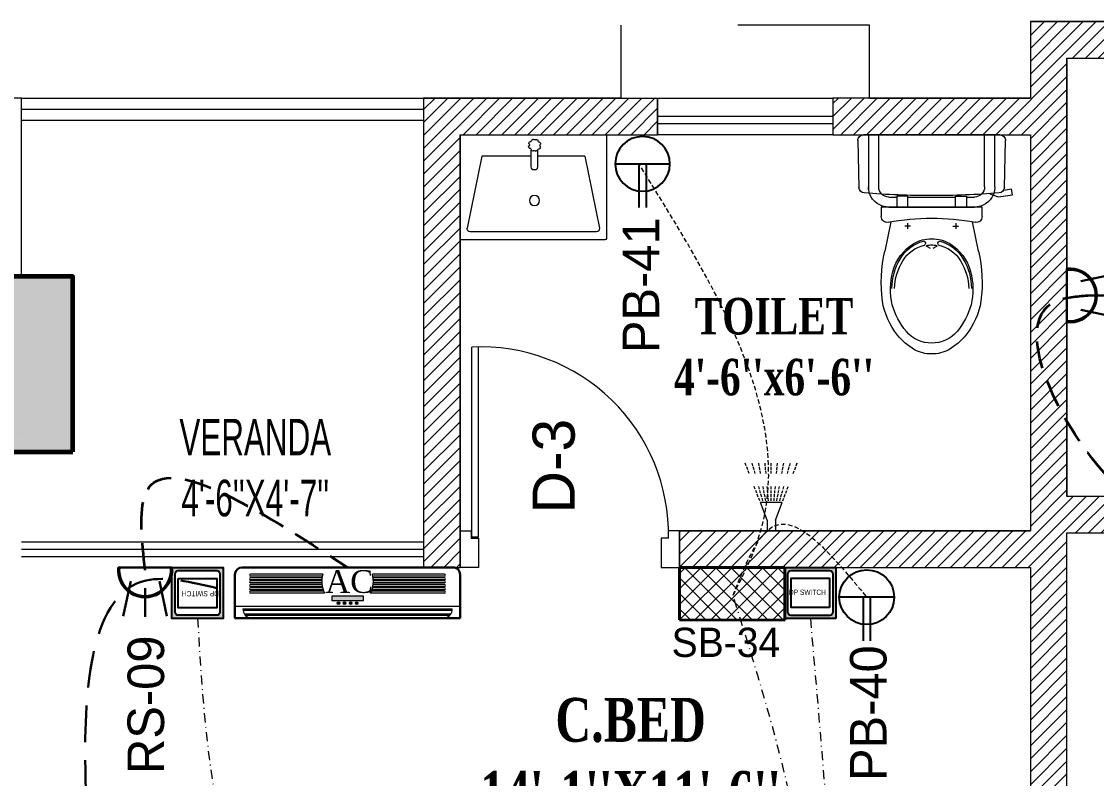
# Model space of a CAD drawing. Header units: inches. Extents: x 109699 to 44449955, y -10987 to 15824140.
# Drawn here: x 199131.6 to 199278.7, y -3343.7 to -3240.1 of the extents above; entities that cross this region are included whole.
import ezdxf

# ---------------------------------------------------------------- set-up
doc = ezdxf.new("R2010")
doc.units = ezdxf.units.IN
doc.header["$LTSCALE"] = 5
doc.header["$MEASUREMENT"] = 0
for name, pattern in [('ACAD_ISO03W100', [30, 12, -18]), ('DASHDOT', [1, 0.5, -0.25, 0, -0.25]), ('DASHED2', [0.375, 0.25, -0.125])]:
    doc.linetypes.add(name, pattern=pattern)
doc.layers.get('0').update_dxf_attribs({"color": 123})
for name, color, linetype, lineweight in [('@NORMAL', 7, 'Continuous', 5), ('AC In', 244, 'DASHED2', 30), ('AC Out', 5, 'DASHED2', 35), ('cloumn', 253, 'Continuous', 60), ('dotted', 8, 'ACAD_ISO03W100', 5), ('E-Con-Point', 5, 'DASHED2', 13), ('E-PB-Socket-5A', 203, 'Continuous', 13), ('E-RS', 12, 'Continuous', 30), ('E-SB-Switch-Board', 106, 'Continuous', 18), ('fixture', 255, 'Continuous', 0), ('glass', 140, 'Continuous', 18), ('ha', 252, 'Continuous', 5), ('SB', 1, 'DASHDOT', 20), ('WALL-1', 8, 'Continuous', 9), ('wll 01', 7, 'Continuous', 9)]:
    doc.layers.add(name, color=color, linetype=linetype, lineweight=lineweight)
doc.layers.add('AC', color=7, linetype='Continuous', lineweight=13, true_color=0xe03800)
doc.layers.add('DP SWITCH', color=7, linetype='Continuous')
doc.layers.add('T', color=8, linetype='Continuous')
doc.styles.get("Standard").update_dxf_attribs({"font": 'times.ttf'})
doc.styles.add('style2', font='ARIALN.TTF', dxfattribs={"width": 0.75, "height": 3})
doc.styles.add('Swis 721 LtCn BT', font='swisscl.ttf')
doc.styles.add('TEXT-3', font='arial.ttf')

# ---------------------------------------------------------------- blocks, each defined once
blk = doc.blocks.new('bgtrfv')
at = {"layer": 'fixture'}
for p, q in [((21441.97229669015, -26164.40491112152), (21441.97229669015, -26138.40491112152)), ((21442.86003956014, -26164.40491112152), (21442.86003956014, -26138.40491112152)), ((21440.36849646348, -26163.54399991067), (21441.86849646348, -26163.54399991067)), ((21441.86849646348, -26163.54399991067), (21441.86849646348, -26164.54399991067)), ((21470.37322828309, -26163.54399991058), (21468.86849646354, -26163.54399991058)), ((21468.86849646354, -26164.54399991055), (21468.86849646354, -26163.54399991058)), ((21441.86849646348, -26164.54399991067), (21442.86849646348, -26164.54399991067)), ((21442.86003956014, -26164.40491112152), (21441.97229669015, -26164.40491112152)), ((21442.86849646348, -26164.54399991067), (21442.86849646348, -26168.54399991067)), ((21467.86849646354, -26164.54399991055), (21467.86849646354, -26168.54399991055)), ((21468.86849646354, -26164.54399991055), (21467.86849646354, -26164.54399991055)), ((21442.86849646348, -26168.54399991067), (21440.36849646348, -26168.54399991058)), ((21467.86849646354, -26168.54399991055), (21470.36849646351, -26168.54399991055))]:
    blk.add_line(p, q, dxfattribs=at)
blk.add_arc((21443.20467689397, -26164.04399991055), 25.66868977762097, 358.8838658305763, 92.75188722137418, dxfattribs=at)
blk = doc.blocks.new('coloumn-01')
at = {"layer": 'ha'}
h = blk.add_hatch(dxfattribs=at)
h.set_pattern_fill('AR-CONC', color=256, scale=0.5)
h.set_pattern_definition([(49.99999999999999, (0, 0), (3.586300913003767, -0.3137606749129755), [0.375, -4.125]), (355, (0, 0), (-0.693756668065, 3.760960668500059), [0.3, -3.3]), (100.45144446, (0.298858405, -0.02614672), (2.89254423363556, 3.447199954843147), [0.3187009599999999, -3.505710559999999]), (46.18420000000001, (0, 1), (5.336206653357862, -0.8275964039653827), [0.5625, -6.1875]), (96.63563549, (0.444683725, 0.931033465), (4.673309728371142, 4.870593003872752), [0.47805171, -5.258568799999999]), (351.1841639899999, (0, 1), (4.673309725273866, 4.870593001349951), [0.45, -4.950000005]), (21, (0.5, 0.75), (2.984535260592308, -2.013094453326694), [0.375, -4.125]), (326.0000000000001, (0.5, 0.75), (1.216576659607909, 3.625750225234265), [0.3, -3.3]), (71.45144474, (0.74871127, 0.58224213), (4.201111883649856, 1.612655764031769), [0.31870095, -3.50571056]), (37.50000000000001, (0, 0), (0.06079927658645334, 1.664469269156557), [0, -3.26, 0, -3.35, 0, -3.3125]), (7.499999999999999, (0, 0), (1.315347687210743, 1.972058559411801), [0, -1.91, 0, -3.185, 0, -1.2625]), (327.5, (-1.115, 0), (2.669112180862045, -0.1127743586718988), [0, -1.25, 0, -3.9, 0, -5.175]), (317.5, (-1.615, 0), (2.915930846711931, 0.5005249116615886), [0, -1.625, 0, -2.59, 0, -3.675])])
h.paths.add_polyline_path([(32128.44739975178, -2546319.049243456), (32092.44739975178, -2546319.049243456), (32092.44739975178, -2546331.049243456), (32128.44739975178, -2546331.049243456)])
h.paths.add_polyline_path([(32128.44739975189, -2546617.132962178), (32098.44739975189, -2546617.132962178), (32098.44739975189, -2546629.132962178), (32128.44739975189, -2546629.132962178)])
h.paths.add_polyline_path([(31978.51966727065, -2546605.132962178), (31966.51966727065, -2546605.132962178), (31966.51966727065, -2546635.132962178), (31978.51966727065, -2546635.132962178)])
h.paths.add_polyline_path([(31821.20333333506, -2546605.132962178), (31809.20333333506, -2546605.132962178), (31809.20333333506, -2546635.132962178), (31821.20333333506, -2546635.132962178)])
h.paths.add_polyline_path([(31689.20328743063, -2546611.133238418), (31677.20328743063, -2546611.133238418), (31677.20328743063, -2546635.133238418), (31689.20328743063, -2546635.133238418)])
h.paths.add_polyline_path([(31417.20347832461, -2546611.132962178), (31405.20347832461, -2546611.132962178), (31405.20347832461, -2546635.132962178), (31417.20347832461, -2546635.132962178)])
h.paths.add_polyline_path([(31435.20347912709, -2546415.348983645), (31405.20347912709, -2546415.348983645), (31405.20347912709, -2546427.348983645), (31435.20347912709, -2546427.348983645)])
h.paths.add_polyline_path([(31633.74647668525, -2546415.348983645), (31603.74647668525, -2546415.348983645), (31603.74647668525, -2546427.348983645), (31633.74647668525, -2546427.348983645)])
h.paths.add_polyline_path([(31821.20245073218, -2546319.049243455), (31809.20245073218, -2546319.049243455), (31809.20245073218, -2546349.049243455), (31821.20245073218, -2546349.049243455)])
h.paths.add_polyline_path([(31996.51966727068, -2546319.049243455), (31966.51966727068, -2546319.049243455), (31966.51966727068, -2546331.049243455), (31996.51966727068, -2546331.049243455)])
h.paths.add_polyline_path([(31581.74648750067, -2546291.049243452), (31541.74648750067, -2546291.049243452), (31541.74648750067, -2546301.049243452), (31581.74648750067, -2546301.049243452)])
h.paths.add_polyline_path([(31485.74647668505, -2546261.049243452), (31475.74647668505, -2546261.049243452), (31475.74647668505, -2546301.049243452), (31485.74647668505, -2546301.049243452)])
h.paths.add_polyline_path([(31581.74648750064, -2546206.049278549), (31521.74648750064, -2546206.049278549), (31521.74648750064, -2546216.049243455), (31581.74648750064, -2546216.049243455)])
h.paths.add_polyline_path([(31435.20347595899, -2546206.049243455), (31405.20347595899, -2546206.049243455), (31405.20347595899, -2546218.049243455), (31435.20347595899, -2546218.049243455)])
h.paths.add_polyline_path([(31435.20347912709, -2546094.049243455), (31405.20347912709, -2546094.049243455), (31405.20347912709, -2546106.049243455), (31435.20347912709, -2546106.049243455)])
h.paths.add_polyline_path([(31583.74647668522, -2546094.049243455), (31547.74647668522, -2546094.049243455), (31547.74647668522, -2546106.049243455), (31583.74647668522, -2546106.049243455)])
h.paths.add_polyline_path([(31775.41359277777, -2546094.049243455), (31763.41359277777, -2546094.049243455), (31763.41359277777, -2546124.049243455), (31775.41359277777, -2546124.049243455)])
h.paths.add_polyline_path([(32059.80123907101, -2546094.049243455), (32047.80123907101, -2546094.049243455), (32047.80123907101, -2546124.049243455), (32059.80123907101, -2546124.049243455)])
h.paths.add_polyline_path([(32058.06771510976, -2545913.633020405), (32028.06771510976, -2545913.633020405), (32028.06771510976, -2545925.633020405), (32058.06771510976, -2545925.633020405)])
h.paths.add_polyline_path([(32048.06771510973, -2545722.712815279), (32036.06771510973, -2545722.712815279), (32036.06771510973, -2545746.712815279), (32048.06771510973, -2545746.712815279)])
h.paths.add_polyline_path([(31799.41359277774, -2545913.633020405), (31763.41359277774, -2545913.633020405), (31763.41359277774, -2545925.633020405), (31799.41359277774, -2545925.633020405)])
h.paths.add_polyline_path([(31591.53986684192, -2545945.049243456), (31561.31223659915, -2545945.049243456), (31561.31223659915, -2545957.049243456), (31591.53986684192, -2545957.049243456)])
h.paths.add_polyline_path([(31435.20347912709, -2545945.049243456), (31405.20347912709, -2545945.049243456), (31405.20347912709, -2545957.049243456), (31435.20347912709, -2545957.049243456)])
h.paths.add_polyline_path([(31429.2035252499, -2545715.383477275), (31405.2035252499, -2545715.383477275), (31405.2035252499, -2545727.383477275), (31429.2035252499, -2545727.383477275)])
h.paths.add_polyline_path([(31605.53986684192, -2545715.383237123), (31581.53986684192, -2545715.383237123), (31581.53986684192, -2545727.383237123), (31605.53986684192, -2545727.383237123)])
h.paths.add_polyline_path([(31775.41359277774, -2545711.610186095), (31763.41359277774, -2545711.610186095), (31763.41359277774, -2545735.610186095), (31775.41359277774, -2545735.610186095)])
at = {"layer": 'cloumn', "elevation": -16.70462349056088}
blk.add_lwpolyline([(31775.41359277774, -2545735.610186095), (31775.41359277774, -2545711.610186095), (31763.41359277774, -2545711.610186095), (31763.41359277774, -2545735.610186095)], close=True, dxfattribs=at)
blk = doc.blocks.new('nhjkkl')
at = {"layer": 'fixture'}
for p, q in [((143550.2312347457, 413.9730671772784), (143568.8430790594, 413.9730671772793)), ((143550.9065610597, 406.8304476761043), (143550.9065610476, 413.9730520486739)), ((143552.2954045853, 406.8304476553101), (143552.295404572, 413.9730369089164)), ((143566.7790000358, 406.8304174008415), (143566.7790000629, 413.9730217734107)), ((143568.1677981537, 413.9730520292499), (143568.1677527493, 408.0151220831901)), ((143549.5901182657, 406.7664480220853), (143549.4378542114, 413.1605533693012)), ((143569.6365050042, 413.160553386321), (143569.4842561156, 406.7664480432288)), ((143568.1677527493, 408.0151220831901), (143568.1677981597, 406.4336438885)), ((143548.4963421248, 405.7263631810149), (143548.607251598, 406.5122054251713)), ((143548.607251598, 406.5122054251713), (143549.7157409937, 406.3564144534005)), ((143551.5813878428, 405.9018777620411), (143550.3819850576, 405.4614186200849)), ((143568.1677981597, 406.4336438885), (143568.1677981659, 406.8304930909451)), ((143550.3819850576, 405.4614186200849), (143548.4963421248, 405.7263631810149)), ((143554.79288887, 405.4416192904139), (143553.6842026946, 405.441619307019)), ((143556.26127781, 405.5678778112876), (143554.7929191489, 405.5678777931987)), ((143554.7929191489, 405.5678777931987), (143554.7929191657, 404.0528211996536)), ((143562.8130511395, 405.4416192901674), (143556.2612324133, 405.4415738736677)), ((143556.261277828, 404.0528211778994), (143556.26127781, 405.5678778112876)), ((143562.8130813948, 404.0528211994076), (143562.8130814172, 405.5678777923752)), ((143562.8130814172, 405.5678777923752), (143564.2813946441, 405.5678778099075)), ((143565.3901262533, 405.4416192910601), (143564.2813644056, 405.4416193076988)), ((143564.2813946441, 405.5678778099075), (143564.2813946615, 404.0528211776734)), ((143552.6374877589, 404.0528211924245), (143566.4367957518, 404.0528211854942)), ((143552.6374877788, 402.7586299086117), (143552.6374877589, 404.0528211924245)), ((143565.3901262723, 404.052821200891), (143553.6842329504, 404.0527757819953)), ((143554.7929191657, 404.0528211996536), (143556.261277828, 404.0528211778994)), ((143564.2813946615, 404.0528211776734), (143562.8130813948, 404.0528211994076)), ((143566.4367957518, 404.0528211854942), (143566.4367957728, 402.7586601782943)), ((143553.1271576377, 398.0362349681834), (143553.9518113588, 402.0500473916766)), ((143556.6404317734, 401.4735209071393), (143555.8468090396, 401.4735208790955)), ((143556.2436128532, 401.8703246815119), (143556.2436128408, 401.076701986922)), ((143562.4338063848, 401.4735208998579), (143563.2274290794, 401.4735208880586)), ((143562.8306252776, 401.870324702267), (143562.8306253056, 401.0767019672573)), ((143565.1223207889, 402.0500776611082), (143565.9471258924, 398.0362349753721)), ((143559.3387398673, 398.4577576346321), (143558.9106931205, 398.6640308240756)), ((143560.1635449936, 398.6640308047001), (143559.7355133987, 398.4577576290383))]:
    blk.add_line(p, q, dxfattribs=at)
for centre, radius, start, end in [((143550.2312440123, 413.179452317064), 0.7936148602690781, 90.00066901502818, 181.3645564982883), ((143568.8430925063, 413.179430154478), 0.7936370229151675, 358.63708330143, 90.00097078565905), ((143550.3835517447, 406.7852967886536), 0.7936573326114393, 181.3608597506466, 265.4936567333053), ((143559.3313820936, 520.4146619905953), 114.7747799088793, 265.4974651529274, 270.1027383364831), ((143553.6835439005, 406.8302100781168), 2.776982850894335, 179.9950977868233, 198.7247616892986), ((143553.6641671368, 406.8219761162256), 2.755988833818937, 198.6919603846717, 203.1962037287053), ((143553.6840397306, 406.830291598628), 1.388635154058973, 179.9935610234081, 226.0579730208608), ((143559.7429846886, 520.4144736201536), 114.7745915251009, 269.8972652920607, 274.5025384751385), ((143565.3900826332, 406.8305070130612), 2.777685812513137, 270.0009001508976, 341.2746753299377), ((143565.3900696894, 406.8304403121767), 1.388821022269026, 270.0023335401336, 318.9044295561592), ((143565.3903243654, 406.8303071959601), 1.388675674785373, 313.9401349780949, 0.004546975725653977), ((143565.3906436726, 406.8305070680519), 2.777154493287228, 341.2709583579591, 359.9997116367785), ((143568.6908150557, 406.7853051890736), 0.7936651105025501, 274.5057515234096, 358.6385485059807), ((143553.6842451597, 406.830626965949), 2.777851183980603, 203.1970942653883, 269.9997481717924), ((143553.6842363313, 406.8306462703642), 1.389026963752532, 226.0622858634653, 269.9986125244432), ((143553.4310986414, 402.7586261222484), 0.7936108626023987, 179.9997266385257, 281.154795170795), ((143559.5371957675, 371.7938538244518), 30.76746556976699, 78.84496378673161, 101.1553274581742), ((143565.6431621761, 402.758675070728), 0.7936335968594284, 258.8438563195717, 359.9989248519769), ((143560.6030199971, 393.4904633605145), 6.619506932955108, 122.1868749793399, 164.6422486899968), ((143559.691574243, 394.4271028772321), 5.141188323198548, 104.2497094621876, 150.61330759848), ((143559.4569603147, 394.4903639536053), 4.443393787718942, 101.8529499143643, 150.0038868718224), ((143559.5371492295, 394.6434052969737), 5.084142630955329, 90.00008428513468, 118.9405262423073), ((143558.3670353377, 399.1001076362847), 0.3155730422259372, 304.1716716939285, 79.21640439466078), ((143558.9034807952, 398.7448373456175), 0.08112774840026897, 120.2938259573558, 275.1003766384382), ((143559.5371535633, 395.9875161606467), 2.906734715241127, 90.00023231647822, 103.4195897572691), ((143559.5371191747, 394.6434638445119), 5.0840840834616, 61.05930362467164, 89.999745580456), ((143559.5371073564, 395.9877092781937), 2.906541597874001, 76.57996402864104, 89.99932147006473), ((143560.1707573169, 398.7448373461996), 0.08112776809779704, 264.8996260535975, 59.706176732827), ((143560.7072330775, 399.1001138847403), 0.3155697011984737, 100.7865058950931, 235.831238595057), ((143559.6173005208, 394.4904147853488), 4.443348715976101, 29.99569182148486, 78.14662877954265), ((143559.3826715294, 394.427120612819), 5.141172952833982, 29.38656240975397, 75.7501605465209), ((143558.4712257037, 393.4904828698247), 6.619494466593977, 15.35760583437553, 57.81297954471867), ((143572.2223725796, 393.6842009728691), 19.58487767572048, 167.1608948101009, 187.3028875654185), ((143546.851903473, 393.6842435729975), 19.58487550162758, 352.6969860827403, 12.83897883790706), ((143561.8666311087, 392.9471293959111), 7.765781522712604, 148.9734116776313, 180.0370825543271), ((143561.9397062611, 392.7187179168407), 7.485059714963107, 147.7595450529205, 178.2898013246998), ((143557.1345394465, 392.7186902103006), 7.485068091722362, 1.71040899528419, 32.24066526655368), ((143557.2076145146, 392.9471021420416), 7.765789141801811, 359.9631185417419, 31.02678941811098), ((143563.4260475728, 392.801147338552), 9.524650229934462, 165.1413266773221, 192.8659346269845), ((143555.6481905647, 392.8011472918486), 9.524650235689958, 347.1340656589409, 14.85867360866212), ((143563.0484980828, 392.9327481596404), 10.39841761455111, 189.6220183945854, 217.9117471889267), ((143556.0257778566, 392.9327181524561), 10.39840516526215, 322.0884090897869, 350.378137884462), ((143563.9317907136, 393.5092300994431), 10.19175081845734, 196.1153299050868, 219.5232582581568), ((143555.1424550462, 393.5091935918356), 10.19173337833671, 320.4769270377624, 343.8848553902324), ((143559.5040281406, 389.9617490593175), 4.519470302409078, 220.5550458037677, 270.4192277752593), ((143559.5701948642, 389.961814163333), 4.519535626071895, 269.580394858351, 319.4445768290443), ((143561.7342255453, 392.2455549454055), 8.94320625309545, 219.6122136137997, 239.3816435217801), ((143557.3400579794, 392.2455549029521), 8.94320622922971, 300.6183568637677, 320.3877867722666), ((143559.4418071491, 388.7049738406661), 4.731726761745959, 241.4348748081609, 271.1544712317944), ((143559.6324764107, 388.7049738002104), 4.731726720728004, 268.8455291001113, 298.565125525756)]:
    blk.add_arc(centre, radius, start, end, dxfattribs=at)
blk = doc.blocks.new('qplaz')
at = {"layer": 'fixture'}
for p, q in [((143569.7800132462, 341.4142088231699), (143569.7800132462, 321.8142088231655)), ((143584.1800132462, 341.61420882317), (143569.9800132462, 341.61420882317)), ((143584.1800132462, 321.6142088231654), (143584.1800132462, 341.61420882317)), ((143570.8861369331, 340.2625714804694), (143570.8861369331, 322.965846165866)), ((143581.2560437616, 338.6539164940569), (143571.3654443752, 340.6546305699137)), ((143581.2560437616, 338.6539164940569), (143581.2560437616, 332.2000209122216)), ((143579.3593405762, 331.8000209122216), (143579.3593405762, 331.7265742452862)), ((143582.0060121824, 332.2000209122216), (143579.7593405762, 332.2000209122216)), ((143579.7593405762, 331.3265742452861), (143582.0559613498, 331.3265742452861)), ((143581.2560437616, 331.3265742452861), (143581.2560437616, 324.5745011522785)), ((143581.2560437616, 324.5745011522785), (143571.3654443752, 322.5737870764217)), ((143569.9800132462, 321.6142088231654), (143584.1800132462, 321.6142088231654))]:
    blk.add_line(p, q, dxfattribs=at)
blk.add_circle((143575.1723653077, 331.7897488839506), 0.6913263923410093, dxfattribs=at)
for centre, radius, start, end in [((143569.9800132462, 341.4142088231699), 0.2000000000000455, 90, 180), ((143571.2861369331, 340.2625714804694), 0.4000000000000909, 78.56426997742129, 180), ((143582.0119682067, 332.4488265509969), 0.248876917594301, 268.6286890816223, 7.917246669584689), ((143582.7354837368, 331.8035851411277), 0.8302349482082407, 106.4778612964865, 125.0680744547195), ((143582.6801355756, 332.7714424551863), 0.2488769175942959, 223.6286890812177, 322.9172466696585), ((143582.7354837368, 331.8035851411277), 0.8302349482088563, 61.4778612960077, 80.06807445479153), ((143583.3807251467, 332.5271006712389), 0.248876917594301, 178.6286890807749, 277.9172466688938), ((143579.7593405762, 331.8000209122216), 0.399999999999909, 90, 180), ((143579.7593405762, 331.7265742452862), 0.4000000000000909, 180, 270), ((143582.7354837368, 331.8035851411277), 0.8302349482081128, 151.4778612968022, 170.068074453921), ((143581.7676264227, 331.7482369799126), 0.2488769175943618, 313.6286890804716, 52.9172466688434), ((143582.7354837368, 331.8035851411277), 0.8302349482082407, 196.4778612963691, 215.0680744545824), ((143582.0902423269, 331.0800696110165), 0.2488769175944828, 358.6286890807748, 97.9172466688938), ((143582.7354837368, 331.8035851411277), 0.8302349482086144, 241.4778612960077, 260.0680744547915), ((143582.790831898, 330.8357278270691), 0.2488769175942959, 43.62868908121773, 142.9172466696585), ((143582.7354837368, 331.8035851411277), 0.8302349482082931, 286.4778612964865, 305.0680744547195), ((143583.4589992669, 331.1583437312556), 0.2488769175944828, 88.62868908162226, 187.9172466695847), ((143582.7354837368, 331.8035851411277), 0.830234948208255, 16.47786129636911, 35.06807445458243), ((143583.7033410509, 331.8589333023399), 0.2488769175943618, 133.6286890804716, 232.9172466688434), ((143582.7354837368, 331.8035851411277), 0.8302349482084354, 331.4778612968021, 350.0680744541255), ((143571.2861369331, 322.965846165866), 0.4000000000000909, 180, 281.4357300225787), ((143569.9800132462, 321.8142088231655), 0.2000000000000455, 180, 270)]:
    blk.add_arc(centre, radius, start, end, dxfattribs=at)
blk = doc.blocks.new('bhgy')
at = {"layer": 'fixture'}
for p, q in [((143575.2772015615, 368.1126747355272), (143574.8957682036, 368.2586983371991)), ((143575.2772015615, 368.1126747355272), (143574.9022015615, 368.2562354637309)), ((143575.8127015615, 367.9076700157136), (143575.4377015615, 368.0512307438592)), ((143575.8127015615, 367.9076700157136), (143575.4377015615, 368.0512307438592)), ((143576.3482015615, 367.7026652958418), (143575.9732015615, 367.8462260240456)), ((143576.3482015615, 367.7026652958418), (143575.9732015615, 367.8462260240456)), ((143575.2772015615, 367.2064695406123), (143574.9022015615, 367.3118651087395)), ((143575.2772015615, 366.3458920605888), (143574.9022015615, 366.4150440963974)), ((143575.8127015615, 367.0559646693407), (143575.4377015615, 367.161360237468)), ((143575.8127015615, 366.2471429534605), (143575.4377015615, 366.3162949892401)), ((143576.3482015615, 366.9054597980401), (143575.9732015615, 367.0108553661673)), ((143576.3482015615, 366.1483938463032), (143575.9732015615, 366.2175458821118)), ((143578.4902015615, 366.8826464164711), (143578.1152015615, 367.0262071446457)), ((143578.4902015615, 366.8826464164711), (143578.1152015615, 367.0262071446457)), ((143578.4902015615, 366.3034403129247), (143578.1152015615, 366.408835881052)), ((143579.0257015615, 366.6776416966284), (143578.6507015615, 366.821202424803)), ((143579.0257015615, 366.6776416966284), (143578.6507015615, 366.821202424803)), ((143579.0257015615, 366.1529354416241), (143578.6507015615, 366.2583310097514)), ((143579.5612015615, 366.4726369767857), (143579.1862015615, 366.6161977049603)), ((143579.5612015615, 366.4726369767857), (143579.1862015615, 366.6161977049603)), ((143580.0967015615, 366.2676322569139), (143579.7217015615, 366.4111929851176)), ((143580.0967015615, 366.2676322569139), (143579.7217015615, 366.4111929851176)), ((143582.7198980097, 365.2664250417263), (143580.2842015615, 366.2039250417263)), ((143580.2842015615, 366.2039250417263), (143580.2842015615, 363.2039250417263)), ((143582.7119899517, 365.2664250417263), (143580.2842015615, 366.1958518928266)), ((143582.7119899517, 365.2664250417263), (143580.2842015615, 366.1958518928266)), ((143575.2772015615, 365.513992717734), (143574.9022015615, 365.5481090113869)), ((143575.2772015615, 364.6958867461478), (143574.9022015615, 364.6955482104211)), ((143575.8127015615, 365.4652746504696), (143575.4377015615, 365.4993909440934)), ((143575.8127015615, 364.6963701751781), (143575.4377015615, 364.6960316394513)), ((143576.3482015615, 365.416556583147), (143575.9732015615, 365.4506728767708)), ((143576.3482015615, 364.6968536041793), (143575.9732015615, 364.6965150684525)), ((143578.4902015615, 365.7533974177902), (143578.1152015615, 365.8225494535989)), ((143578.4902015615, 365.2216843139729), (143578.1152015615, 365.2558006075967)), ((143578.4902015615, 364.6987873203004), (143578.1152015615, 364.6984487845737)), ((143579.0257015615, 365.654648310662), (143578.6507015615, 365.7238003464706)), ((143579.0257015615, 365.1729662466794), (143578.6507015615, 365.2070825403032)), ((143579.0257015615, 364.6992707493016), (143578.6507015615, 364.6989322135748)), ((143579.5612015615, 366.0024305703816), (143579.1862015615, 366.1078261385089)), ((143579.5612015615, 365.5558992035337), (143579.1862015615, 365.6250512393424)), ((143579.5612015615, 365.1242481793859), (143579.1862015615, 365.1583644730097)), ((143579.5612015615, 364.6997541783319), (143579.1862015615, 364.6994156426051)), ((143580.0967015615, 365.851925699081), (143579.7217015615, 365.9573212672083)), ((143580.0967015615, 365.4571500964055), (143579.7217015615, 365.5263021322141)), ((143580.0967015615, 365.0755301120923), (143579.7217015615, 365.1096464057161)), ((143580.0967015615, 364.7002376073331), (143579.7217015615, 364.6998990716063)), ((143582.7119899517, 365.2664250417263), (143584.1813158786, 365.2664250417263)), ((143575.2772015615, 363.8776450359553), (143574.9022015615, 363.8428459541872)), ((143575.8127015615, 363.9273381247301), (143575.4377015615, 363.892539042962)), ((143576.3482015615, 363.9770312135049), (143575.9732015615, 363.9422321317077)), ((143576.3482015615, 363.2448275459872), (143575.9732015615, 363.1749751808936)), ((143578.4902015615, 364.1758035685168), (143578.1152015615, 364.1410044867487)), ((143578.4902015615, 363.643824255251), (143578.1152015615, 363.5739718901866)), ((143579.0257015615, 364.2254966572916), (143578.6507015615, 364.1906975755235)), ((143579.0257015615, 363.743573432567), (143578.6507015615, 363.6737210675026)), ((143579.0257015615, 363.2448656472668), (143578.6507015615, 363.138739153085)), ((143579.5612015615, 364.2751897460373), (143579.1862015615, 364.2403906642692)), ((143579.5612015615, 363.843322609883), (143579.1862015615, 363.7734702448186)), ((143579.5612015615, 363.3964142809971), (143579.1862015615, 363.2902877868153)), ((143580.0967015615, 364.3248828348121), (143579.7217015615, 364.290083753044)), ((143580.0967015615, 363.943071787199), (143579.7217015615, 363.8732194221345)), ((143580.0967015615, 363.5479629147273), (143579.7217015615, 363.4418364205164)), ((143582.7198980097, 364.1414250417263), (143580.2842015615, 363.2039250417263)), ((143582.7198980097, 364.1414250417263), (143584.1813158786, 364.1414250417263)), ((143575.2772015615, 363.0453291913261), (143574.9022015615, 362.9754768262617)), ((143575.2772015615, 362.1840252112713), (143574.9022015615, 362.0778987170604)), ((143575.8127015615, 363.1450783686421), (143575.4377015615, 363.0752260035777)), ((143575.8127015615, 362.3355738449725), (143575.4377015615, 362.2294473507616)), ((143576.3482015615, 362.4871224787028), (143575.9732015615, 362.3809959844918)), ((143578.4902015615, 363.0933170135656), (143578.1152015615, 362.9871905193838)), ((143578.4902015615, 362.5134141197602), (143578.1152015615, 362.3690765524632)), ((143579.0257015615, 362.7195281658612), (143578.6507015615, 362.5751905985642)), ((143579.5612015615, 362.9256422119913), (143579.1862015615, 362.7813046446943)), ((143580.0967015615, 363.1317562580632), (143579.7217015615, 362.9874186907662)), ((143575.2772015615, 361.2767298431543), (143574.9022015615, 361.1323922758572)), ((143575.8127015615, 361.4828438892844), (143575.4377015615, 361.3385063219873)), ((143576.3482015615, 361.6889579353854), (143575.9732015615, 361.5446203680883))]:
    blk.add_line(p, q, dxfattribs=at)
blk = doc.blocks.new('A$C4DCB0E22')
h = blk.add_hatch()
h.set_pattern_fill('ANSI37', color=256, scale=15, angle=90.05046403147966, style=0)
h.set_pattern_definition([(135.0504640314797, (0, 0), (-1.324656962164393, -1.326992438783809), []), (225.0504640314796, (0, 0), (1.326992438783809, -1.324656962164393), [])])
h.paths.add_polyline_path([(0.0158499618895469, -4.176303718850249e-06), (-3.779117417224143e-06, 17.9999888419976), (8.999992730033242, 18.00791571250107), (9.015846471040199, 0.007922694199763214)])
at = {"lineweight": 40}
for p, q in [((-3.779117417224143e-06, 17.9999888419976), (8.999992730033242, 18.00791571250107)), ((0.0158499618895469, -4.176303718850249e-06), (-3.779117417224143e-06, 17.9999888419976)), ((9.015846471040199, 0.007922694199763214), (8.999992730033242, 18.00791571250107)), ((0.0158499618895469, -4.176303718850249e-06), (9.015846471040199, 0.007922694199763214))]:
    blk.add_line(p, q, dxfattribs=at)
blk = doc.blocks.new('A$C0EEE0DA8')
at = {"lineweight": 25}
for p, q in [((9.859886922386067, 11.01563311866266), (9.859886922386067, 3.514223118661903)), ((9.859886922386067, 7.754928118662065), (15.8195753665932, 7.754928118662065)), ((9.859886922386067, 6.774928118662501), (15.8195753665932, 6.774928118662501))]:
    blk.add_line(p, q, dxfattribs=at)
blk.add_circle((9.85988692238243, 7.264928118662283), 3.750704999999999, dxfattribs=at)
blk = doc.blocks.new('DP Switch')
at = {"layer": 'DP SWITCH'}
h = blk.add_hatch(color=5, dxfattribs=at)
h.paths.add_polyline_path([(371.8944990466893, 17.73056013955426), (371.8944990466893, 14.23056013955134), (375.3944990466901, 14.23056013955134), (375.3944990466901, 17.73056013955214)])
h.paths.add_polyline_path([(375.1757490466773, 17.29306013955204), (375.1757490466773, 14.66806013955144, -0.4142135623730951), (374.9569990466773, 14.44931013955139), (372.3319990466767, 14.44931013955139, -0.4142135623730951), (372.1132490466766, 14.66806013955144), (372.1132490466766, 17.29306013955204, -0.4142135623730951), (372.3319990466767, 17.51181013955209), (374.9569990466773, 17.51181013955209, -0.4142135623730951)], flags=16)
at = {"layer": 'DP SWITCH', "color": 5}
for points in [[(375.3944990535736, 14.23056013818255), (371.8944990535736, 14.23056013818255), (371.8944990535736, 17.73056013818335), (375.3944990535736, 17.73056013818335)], [(374.9569990535753, 14.98278933212836), (372.3319990535771, 14.98278933212836), (372.3319990535771, 16.99740426982923), (374.9569990535753, 16.99740426982923)]]:
    blk.add_lwpolyline(points, close=True, dxfattribs=at)
at = {"layer": 'DP SWITCH', "color": 252}
blk.add_lwpolyline([(374.9569990535753, 14.4493101381824), (372.3319990535771, 14.4493101381824, -0.414213562373095), (372.1132490535736, 14.66806013818262), (372.1132490535736, 17.29306013818365, -0.414213562373095), (372.3319990535771, 17.5118101381835), (374.9569990535753, 17.5118101381835, -0.414213562373095), (375.1757490535762, 17.29306013818365), (375.1757490535762, 14.66806013818262, -0.414213562373095)], format="xyb", close=True, dxfattribs=at)
at = {"layer": 'DP SWITCH', "color": 5, "insert": (374.7126546307745, 15.84745109732405), "char_height": 0.3609375000001094, "attachment_point": 9, "style": 'Swis 721 LtCn BT'}
blk.add_mtext_dynamic_manual_height_columns('{\\C7;DP SWITCH}', width=2.020173917173224, gutter_width=2.5, heights=[0], dxfattribs=at)
blk = doc.blocks.new('Accc')
at = {"layer": 'AC', "ltscale": 0.1}
for color, points in [(7, [(9671.335332965478, -30252.01151634345), (9671.335332965478, -30252.69746544177), (9675.585427182552, -30252.69746544177), (9675.585427182552, -30252.01151634345)]), (3, [(9672.391053026658, -30253.03669526358, 1), (9672.05733233958, -30253.03669526358, 1)]), (3, [(9673.215177953942, -30253.03669526358, 1), (9672.881457266863, -30253.03669526358, 1)]), (3, [(9673.705582194147, -30253.03669526358, 1), (9674.039302881225, -30253.03669526358, 1)]), (256, [(9674.863427808508, -30253.03669526358, 1), (9674.52970712143, -30253.03669526358, 1)])]:
    blk.add_hatch(color=color, dxfattribs=at).paths.add_polyline_path(points)
h = blk.add_hatch(color=256, dxfattribs=at)
h.paths.add_polyline_path([(9687.764611333652, -30254.00218428893, 0.0358762004963386), (9687.777931683522, -30253.8179622849), (9659.142828464566, -30253.81796228478, 0.03587620054182095), (9659.156148814453, -30254.00218428904)])
h.paths.add_polyline_path([(9687.462264721102, -30254.66234522813, 0.044207387106407), (9687.595653844537, -30254.47812322411), (9659.32510630362, -30254.47812322422, 0.04420738711007578), (9659.458495427089, -30254.66234522825)])
for p, q in [((9670.071420022403, -30249.07728959923), (9660.19523212756, -30249.07728959923)), ((9670.005216952472, -30249.33918150153), (9660.19523212756, -30249.33918150188)), ((9669.965624599194, -30249.55972205137), (9660.19523212756, -30249.55972205137)), ((9669.937068068422, -30249.82161395391), (9660.19523212756, -30249.82161395391)), ((9669.928834206657, -30250.00081642938), (9660.19523212756, -30250.0008164295)), ((9686.725528020528, -30249.07728959911), (9676.849340125686, -30249.07728959923)), ((9686.725534524187, -30249.33918150165), (9676.915543195617, -30249.33918150153)), ((9686.725528020528, -30249.55972205137), (9676.955135548895, -30249.55972205137)), ((9686.725528020528, -30249.8216139538), (9676.983692079666, -30249.82161395391)), ((9686.725528020528, -30250.00081642962), (9676.991925941431, -30250.0008164295)), ((9669.933172994526, -30250.26270833204), (9660.19523212756, -30250.26270833216)), ((9669.95054465736, -30250.47093908559), (9660.19523212756, -30250.4709390857)), ((9669.990210685297, -30250.73283098836), (9660.19523212756, -30250.73283098824)), ((9670.039484464505, -30250.95337153773), (9660.19523212756, -30250.95337153785)), ((9670.117781174951, -30251.21526344051), (9660.19523212756, -30251.21526344051)), ((9670.184473291447, -30251.39446591609), (9660.19523212756, -30251.39446591609)), ((9686.725528020528, -30251.39446591598), (9676.736286856642, -30251.39446591609)), ((9686.725528020528, -30251.21526344039), (9676.802978973137, -30251.21526344039)), ((9686.725528020528, -30250.95337153797), (9676.881275683583, -30250.95337153785)), ((9686.725528020528, -30250.73283098813), (9676.930549462792, -30250.73283098824)), ((9686.725528020528, -30250.4709390857), (9676.970215490728, -30250.47093908559)), ((9686.725528020528, -30250.26270833227), (9676.987587153562, -30250.26270833204)), ((9670.302696146595, -30251.65635781852), (9660.19523212756, -30251.65635781863)), ((9686.725534524187, -30251.65635781852), (9676.618064001552, -30251.65635781852)), ((9688.859868811094, -30253.51268731535), (9658.060891336994, -30253.51268731535)), ((9659.142828464566, -30253.81796228478), (9687.777931683522, -30253.8179622849)), ((9659.156148814422, -30254.00218428904), (9687.764611333667, -30254.00218428893)), ((9659.325106303615, -30254.47812322422), (9687.59565384459, -30254.47812322411)), ((9659.45849542704, -30254.66234522825), (9687.462264721107, -30254.66234522813))]:
    blk.add_line(p, q, dxfattribs=at)
at = {"layer": 'AC', "color": 1, "lineweight": 30, "ltscale": 0.4}
blk.add_lwpolyline([(9688.859868811094, -30255.07042835746), (9688.859868811152, -30249.13506539119, 0.4142135623765278), (9687.859868811152, -30248.13506539119), (9659.060891336994, -30248.13506539143, 0.4142135623707271), (9658.060891336994, -30249.13506539143), (9658.060891336994, -30255.07042835746)], format="xyb", close=True, dxfattribs=at)
at = {"layer": 'AC', "color": 7, "ltscale": 0.1}
blk.add_lwpolyline([(9671.335332965478, -30252.01151634345), (9675.585427182552, -30252.01151634345), (9675.585427182552, -30252.69746544177), (9671.335332965478, -30252.69746544177)], close=True, dxfattribs=at)
at = {"layer": 'AC', "ltscale": 0.1}
for centre in [(9672.22419268312, -30253.03669526358), (9673.048317610403, -30253.03669526358), (9673.872442537686, -30253.03669526358), (9674.69656746497, -30253.03669526358)]:
    blk.add_circle(centre, 0.166860343539156, dxfattribs=at)
for centre, radius, start, end in [((9660.19523212756, -30249.20823555056), 0.1309459512704052, 90, 270), ((9660.19523212756, -30249.69066800259), 0.1309459512704052, 90, 270), ((9660.19523212756, -30250.13176238083), 0.1309459512704052, 90, 270), ((9673.460380074044, -30250.07329086738), 3.532289449882228, 163.6221570349564, 206.6263478391957), ((9673.460380074044, -30250.07329086738), 3.532289449882228, 333.3736521608043, 16.37784296504358), ((9686.725528020528, -30249.20823555056), 0.1309459512704052, 270, 90), ((9686.725528020528, -30249.69066800259), 0.1309459512704052, 270, 90), ((9686.725528020528, -30250.13176238083), 0.1309459512704052, 270, 90), ((9660.19523212756, -30250.60188503691), 0.1309459512704052, 90, 270), ((9660.19523212756, -30251.08431748918), 0.1309459512704052, 90, 270), ((9660.19523212756, -30251.52541186742), 0.1309459512704052, 90, 270), ((9686.725528020528, -30250.60188503691), 0.1309459512704052, 270, 90), ((9686.725528020528, -30251.08431748918), 0.1309459512704052, 270, 90), ((9686.725528020528, -30251.52541186742), 0.1309459512704052, 270, 90), ((9660.431570416666, -30253.81737112615), 1.28874208768451, 180.0262821352903, 256.4853796848626), ((9686.489189731423, -30253.81737112615), 1.28874208768451, 283.5146203118946, 359.9737178647097)]:
    blk.add_arc(centre, radius, start, end, dxfattribs=at)
at = {"layer": 'AC', "color": 7}
blk.add_text('AC', height=3.113507548450464, dxfattribs=at).set_placement((9670.42238383909, -30251.62631462747))
blk = doc.blocks.new('HFDD')
for p, q in [((5419.762894572051, 11948.04792063459), (5417.732544542625, 11957.51012911636)), ((5423.644143322236, 11949.96593711011), (5423.644143322236, 11957.6695131256)), ((5427.525392072422, 11948.04792063459), (5429.555742101847, 11957.51012911636)), ((5416.354458301071, 11944.27399782948), (5430.9338283434, 11944.27399782948))]:
    blk.add_line(p, q)
for radius in [7.334100937498715, 6.993119663281231]:
    blk.add_arc((5423.644143322236, 11945.07993135875), radius, 353.691110472541, 186.3088895274602)

msp = doc.modelspace()

# ---------------------------------------------------------------- hatches: boundary and pattern name
at = {"layer": 'ha'}
h = msp.add_hatch(dxfattribs=at)
h.set_pattern_fill('ANSI31', scale=10, angle=-7.63333123551244e-14, style=0)
h.set_pattern_definition([(44.99999999999989, (145110.2306455173, 2531118.532197352), (-0.8838834764831833, 0.8838834764831855), [])])
h.paths.add_polyline_path([(199304.6293282804, -3245.085296884672), (199304.6293282804, -3240.085296884206), (199299.6293282804, -3240.085296884206), (199299.6293282804, -3240.085296883741), (199269.6293282804, -3240.085296884672), (199269.6293282804, -3250.578646185835), (199247.6292916216, -3250.57864618537), (199247.6297062526, -3250.578646185806), (199242.6297062526, -3250.578646185806), (199242.6293743803, -3255.578646185835), (199269.6293282804, -3255.578646185835), (199269.6293282804, -3309.792124718455), (199221.6339867824, -3309.792124718455), (199221.6292549628, -3314.792124718455), (199269.6293282804, -3314.792124718455), (199269.631958836, -3489.007518244003), (199275.6293282805, -3489.007518244003), (199275.6293282805, -3484.007792632588), (199274.6293282804, -3484.007792632588), (199274.6293282804, -3310.085296884672), (199328.6293282801, -3310.085296884672), (199328.6245964605, -3305.085296884672), (199274.6293282804, -3305.085296884672), (199274.6293282804, -3245.085296884672)])
h = msp.add_hatch(dxfattribs=at)
h.set_pattern_fill('ANSI31', scale=10, angle=-7.63333123551244e-14, style=0)
h.set_pattern_definition([(44.99999999999989, (145486.382172944, 2531118.532197352), (-0.8838834764831833, 0.8838834764831855), [])])
h.paths.add_polyline_path([(199191.6292549629, -3314.800765786813), (199186.6291816455, -3314.792124718455), (199186.6292549629, -3250.578646185835), (199213.6292916216, -3250.578646184904), (199213.6292916216, -3250.578646185806), (199218.6292916216, -3250.578646185806), (199218.6292916216, -3255.578646185835), (199191.6293424777, -3255.578646185835)])

# ---------------------------------------------------------------- linework, layer by layer
at = {"layer": '@NORMAL', "color": 13}
for p, q in [((199131.6293282804, -3250.578646185835, 0.4597675740971781), (199186.6292549629, -3250.578646185835, 0.4218365901781738)), ((199131.6293282804, -3252.078646185835, 0.4597675740971781), (199186.6292549629, -3252.078646185835, 0.4218365901781738)), ((199131.6293282804, -3253.578646185835, 0.4597675740971781), (199186.6292549629, -3253.578646185835, 0.4218365901781738))]:
    msp.add_line(p, q, dxfattribs=at)
at = {"layer": '@NORMAL'}
for p, q in [((199186.6292549629, -3250.578646185835, 0.4632159037143282), (199186.6292549629, -3309.792124718455, 0.4632159037143353)), ((199191.6292549629, -3255.578646185835, 0.4632159037143317), (199191.6292549629, -3309.792124718455, 0.4632159037143353)), ((199131.6293282804, -3296.4839085392, 0.5200446103897107), (199131.629812196, -3296.483908534077, 0.5200453255399893)), ((199186.6291816455, -3309.792124718455, 0.2918433033319729), (199186.6291816455, -3314.792124718455, 0.1918433033319715)), ((199191.6292549629, -3309.792124718455, 0.7240695388811282), (199191.6292549629, -3314.792124718455, 0.6240695388811268)), ((199191.6292549629, -3309.792124718455, 0.7240695388811282), (199191.6292549629, -3314.792124718455, 0.7240695388811282))]:
    msp.add_line(p, q, dxfattribs=at)
at = {"layer": '@NORMAL', "color": 7}
msp.add_line((199186.6291816455, -3314.792124718455, 0.1918433033319715), (199191.6292549629, -3314.800765786813, 0.6238967175150094), dxfattribs=at)
at = {"layer": 'AC In', "ltscale": 4}
msp.add_spline([(199158.3307613775, -3317.62890625, 0.2914917373062913), (199148.6875, -3316.58203125, 0.2914917373062913), (199140.3619284955, -3342.4765625), (199160.8853659955, -3422.91015625), (199171.3306784955, -3608.0703125), (199156.4559474429, -3721.899687164535, 0.02149834795460137), (199062.1002695769, -3722.321839887185, 0.719608654580174)], degree=3, dxfattribs=at)
at = {"layer": 'AC Out', "ltscale": 3}
for points in [[(199310.4064728656, -3313.566223559079, 0.263215849959245), (199279.2994284955, -3301.37890625), (199273.3033347455, -3278.27734375, 0.263215849959251), (199277.4980656778, -3277.579904999358, 0.2632158499592492)], [(199148.5317601269, -3315.198315216939, 0.2914917373062913), (199148.5317601269, -3304.8359375, 0.2914917373062913), (199176.2297711036, -3314.792124718286, 0.2914917373200296)]]:
    msp.add_spline(points, degree=3, dxfattribs=at)
at = {"layer": 'dotted', "ltscale": 0.3, "elevation": 0.2632158499592379}
msp.add_lwpolyline([(199247.6292916216, -3250.57864618537), (199247.6292916216, -3240.57864618537), (199213.6292916216, -3240.57864618537), (199213.6292916216, -3250.578646184904)], dxfattribs=at)
at = {"layer": 'E-Con-Point', "ltscale": 0.5}
for points in [[(199228.9628872715, -3318.599289405527), (199232.1488849913, -3311.655103910142, 0.3158496475305217), (199216.092898116, -3259.569886386503, -0.0572993309429691)], [(199228.9628872715, -3318.599289405527), (199234.7561049405, -3309.057461755277, 0.493916306060374), (199247.2468274754, -3318.875981958189, 0.766756451675203)]]:
    msp.add_spline(points, degree=3, dxfattribs=at)
at = {"layer": 'glass'}
for p, q in [((199242.6292916216, -3253.078646185835, 0.2914917373101034), (199218.6292916216, -3253.078646185835, 0.2914917373101034)), ((199242.6292916216, -3254.078646185835, 0.2914917373101034), (199218.6292916216, -3254.078646185835, 0.2914917373101034)), ((199131.629365835, -3311.292078094119, -16.80984728738066), (199186.6291825421, -3311.292127408115, 1.331367402272125)), ((199131.6293649384, -3312.292078094119, -16.80984728738066), (199186.6291816455, -3312.292127408115, 1.331367402272125)), ((199131.6293640418, -3313.292078094119, -16.80984728738066), (199186.6291807489, -3313.292127408115, 1.331367402272125))]:
    msp.add_line(p, q, dxfattribs=at)
at = {"layer": 'glass', "elevation": 0.2914917373101034}
msp.add_lwpolyline([(199218.6292916216, -3255.578646185835), (199218.6292916216, -3250.578646185835), (199242.6292916216, -3250.578646185835), (199242.6292916216, -3255.578646185835)], close=True, dxfattribs=at)
at = {"layer": 'ha'}
for p, q in [((199269.6293282804, -3240.085296884206, 0.263215849959245), (199269.6293282804, -3250.578646185835, 0.2632158499592485)), ((199269.6293282804, -3240.085296884206, 0.3632158499592464), (199299.6293282804, -3240.085296884206, 0.3632158499592464)), ((199274.6293282804, -3245.085296884206, 0.263215849959245), (199274.6293282804, -3305.085296884206, 0.2632158499592521)), ((199274.6293282804, -3245.085296884206, 0.3632158499592464), (199304.6293282804, -3245.085296884206, 0.3632158499592464)), ((199186.6292549629, -3250.578646185835, 0.4218365901781773), (199213.6292916216, -3250.578646185835, 0.4032158752411298)), ((199218.6292916216, -3250.578646185835, 0.2914917373101034), (199218.6292916216, -3255.578646185835, 0.2914917373101034)), ((199218.6292916216, -3250.578646185835, 0.3914917373101048), (199218.6292916216, -3255.578646185835, 0.3914917373101048)), ((199242.6292916216, -3250.578646185835, 0.2914917373101034), (199242.6292916216, -3255.578646185835, 0.2914917373101034)), ((199242.6292916216, -3250.578646185835, 0.3914917373101048), (199242.6292916216, -3255.578646185835, 0.3914917373101048)), ((199247.6292916216, -3250.578646185835, 0.3797675993790683), (199269.6293282804, -3250.578646185835, 0.364595160304102)), ((199191.6292549629, -3255.578646185835, 0.4183883143161111), (199218.6292916216, -3255.578646185835, 0.3997675993790608)), ((199242.6292916216, -3255.578646185835, 0.3832158752411559), (199269.6293282804, -3255.578646185835, 0.364595160304102)), ((199269.6293282804, -3255.578646185835, 0.2632158499592485), (199269.6293282804, -3309.792124718455, 0.2632158499592521)), ((199221.6292549629, -3309.792124718455, 0.5035406017159509), (199269.6293282804, -3309.792124718455, 0.4683480842504331)), ((199221.6292549629, -3314.792124718455, 0.7240695388811282), (199221.6292549629, -3309.792124718455, 0.7240695388811282)), ((199221.6292549629, -3314.792124718455, 0.5035406017159509), (199269.6293282804, -3314.792124718455, 0.4683480842504331)), ((199269.6293282804, -3314.792124718455, 0.2632158499592556), (199269.6293282804, -3488.007518244003, 0.2632158499592734))]:
    msp.add_line(p, q, dxfattribs=at)
at = {"layer": 'ha', "color": 7, "elevation": 0.5632158499590716}
msp.add_lwpolyline([(199274.6293282804, -3310.085296884206), (199328.6293282804, -3310.085296884206), (199328.6293282804, -3305.085296884206), (199274.6293282804, -3305.085296884206)], dxfattribs=at)
at = {"layer": 'SB', "ltscale": 0.5}
for points in [[(199310.4064728656, -3313.566223559079, 0.263215849959245), (199288.2760578475, -3482.620924584935), (199185.7525151905, -3627.978368512984), (199162.0648041768, -3719.028374020028), (199085.5662123693, -3723.048388819456, 0.8619938400189693)], [(199222.604541256, -3480.943871694184), (199230.3142662774, -3451.207812174314), (199238.3388592033, -3354.017521382037), (199228.9628872715, -3318.599289405527)], [(199239.5334172488, -3321.804811381872, 0.5035406017159509), (199244.0683204043, -3418.166141526646), (199200.5996916622, -3622.258298367085, 0.06432111937746045), (199150.292564238, -3725.052499940468, 0.1219088481170594), (199062.1002695769, -3719.18346167176, 0.7196086545801739)], [(199155.7057613775, -3321.792124718188, 0.2914917373062913), (199162.5232064593, -3361.162723657766), (199228.2906017459, -3424.820577906958), (199248.2155329972, -3525.167006849229, 0.0857903163960998), (199169.9972060495, -3680.13436856421), (199148.6233486361, -3724.121067019503), (199065.242356243, -3722.321839887185, 0.7196086545801741)]]:
    msp.add_spline(points, degree=3, dxfattribs=at)
at = {"layer": 'WALL-1'}
for points, elevation in [([(199299.6293282804, -3240.085296884672), (199269.6293282804, -3240.085296884672), (199269.6293282804, -3250.578646185835), (199247.6292916216, -3250.578646185835)], 0.263215849959245), ([(199242.6292916216, -3250.578646185835), (199242.6293743803, -3255.578646185835), (199269.6293282804, -3255.578646185835), (199269.6293282804, -3309.792124718455), (199221.6339867824, -3309.792124718455), (199221.6292549628, -3314.792124718455), (199269.6293282804, -3314.792124718455), (199269.631958836, -3489.007518244003), (199275.6293282805, -3489.007518244003), (199275.6293282805, -3484.007792632588), (199274.6293282804, -3484.007792632588), (199274.6293282804, -3310.085296884672), (199328.6293282801, -3310.085296884672), (199328.6245964605, -3305.085296884672), (199274.6293282804, -3305.085296884672), (199274.6293282804, -3245.085296884672), (199304.6293282804, -3245.085296884672)], 0.263215849959245), ([(199131.6293282804, -3275.085296884672), (199131.6294638334, -3250.578646185835), (199126.6293282804, -3250.578646185835), (199126.6293282804, -3275.085296884672)], 0.263215849959245), ([(199213.6292916216, -3250.578646185835), (199186.6292549629, -3250.578646185835), (199186.6291816455, -3314.792124718455), (199191.6292549629, -3314.800765786813), (199191.6293424777, -3255.578646185835), (199218.6292916216, -3255.578646185835)], 0.2914917373101034), ([(199213.6292916216, -3250.578646185835), (199213.6297062526, -3250.578646185806), (199218.6297062526, -3250.578646185806), (199218.6292916216, -3250.578646185835)], -0.02144757909902495), ([(199218.6292916216, -3255.578646185835), (199218.6292916216, -3250.578646185835)], 0.2914917373101034), ([(199247.6292916216, -3250.578646185835), (199247.6297062526, -3250.578646185806), (199242.6297062526, -3250.578646185806), (199242.6292916216, -3250.578646185835)], -0.02144757909902495)]:
    msp.add_lwpolyline(points, dxfattribs=dict(at, elevation=elevation))

# ---------------------------------------------------------------- block references
at = {"layer": '@NORMAL', "xscale": -1, "rotation": 270}
msp.add_blockref('qplaz', (198870.0150461397, -146839.7586594322, 16.65979575710053), dxfattribs=at)
at = {"layer": '@NORMAL', "xscale": -1}
msp.add_blockref('nhjkkl', (342815.6665082329, -3669.55171336344, 16.63151986974967), dxfattribs=at)
at = {"layer": '@NORMAL'}
for name, p in [('coloumn-01', (167363.2157730598, 2542436.625502162, 16.96783934052013)), ('bgtrfv', (177751.2607584993, 22853.7518751924, 0.5035406017159509))]:
    msp.add_blockref(name, p, dxfattribs=at)
at = {"layer": '@NORMAL', "rotation": 270}
msp.add_blockref('bhgy', (198869.4896798988, 140274.3891911599, 0.493916306060374), dxfattribs=at)
at = {"layer": 'AC'}
msp.add_blockref('Accc', (189502.7693910295, 26933.34294067302, 0.2914917373200296), dxfattribs=at)
at = {"layer": 'DP SWITCH', "xscale": 2, "yscale": 2, "zscale": 2, "rotation": 180}
msp.add_blockref('DP Switch', (199902.9947594847, -3286.331004441821, 0.2914917373062913), dxfattribs=at)
at = {"layer": 'DP SWITCH', "xscale": 2, "yscale": 2, "zscale": 2}
msp.add_blockref('DP Switch', (198492.2444191417, -3350.265931658237, 0.5035406017159509), dxfattribs=at)
at = {"layer": 'E-PB-Socket-5A', "xscale": -1, "rotation": 90}
msp.add_blockref('A$C0EEE0DA8', (199223.8478262347, -3249.709999464117, -0.0572993309429691), dxfattribs=at)
at = {"layer": 'E-PB-Socket-5A', "rotation": 270}
msp.add_blockref('A$C0EEE0DA8', (199239.9818993568, -3309.016095035807, 0.766756451675203), dxfattribs=at)
at = {"layer": 'E-RS', "xscale": -0.5039999999967403, "yscale": 0.5039999999967403, "zscale": 0.5039999999967403}
for p, rotation in [((193254.7152334133, -6011.096553216084, 0.2632158499592492), 270), ((196415.0151119102, 2705.121970148935, 0.2914917373062913), 180)]:
    msp.add_blockref('HFDD', p, dxfattribs=dict(at, rotation=rotation))
at = {"layer": 'E-SB-Switch-Board', "xscale": -0.8002315484918654, "yscale": 0.8002315484918654, "zscale": 0.8002315484918654, "rotation": 90}
msp.add_blockref('A$C4DCB0E22', (199236.0334139068, -3314.792127742324, 0.5035406017159509), dxfattribs=at)

# ---------------------------------------------------------------- texts
at = {"layer": 'E-PB-Socket-5A', "char_height": 5, "width": 24.08470202641911}
for s, insert, attachment_point, rotation in [('{\\fCentury Gothic|b0|i0|c0|p34;PB-41}', (199218.8574453749, -3266.888167775197, 0.9512859128761675), 9, 90.00000000000011), ('{\\fCentury Gothic|b0|i0|c0|p34;PB-40}', (199244.954777035, -3325.454529298491, 0.8230100255250661), 3, 89.9999999999999)]:
    msp.add_mtext(s, dxfattribs=dict(at, insert=insert, attachment_point=attachment_point, rotation=rotation))
at = {"layer": 'E-RS', "insert": (199146.1317040999, -3324.119480938153, 0.02827588734704206), "char_height": 5, "width": 24.08470202641911, "attachment_point": 3, "rotation": 89.99999999999989}
msp.add_mtext('{\\fCentury Gothic|b0|i0|c0|p34;RS-09}', dxfattribs=at)
at = {"layer": 'E-SB-Switch-Board', "insert": (199235.4175193335, -3323.051884285048, 0.06583134668822888), "char_height": 4, "width": 14.72456830652664, "attachment_point": 3}
msp.add_mtext('{\\fCentury Gothic|b0|i0|c0|p34;SB-34}', dxfattribs=at)
at = {"layer": 'T', "lineweight": 35, "width": 44.92537410357909, "attachment_point": 8, "style": 'style2'}
for s, insert, char_height in [("{\\fRomantic|b1|i0|c2|p2;TOILET\\P4'-6''x6'-6''}", (199234.5683844298, -3291.320966257741, 0.0857903163960998), 5), ("VERANDA\\P4'-6''X4'-7''", (199163.6058572132, -3307.872418323494, -0.1214475790990548), 5), ("{\\fRomantic|b1|i0|c2|p2;C.BED\\P14'-1''X11'-6''}", (199214.9475792403, -3348.749320145258, -17.21073449871824), 6)]:
    msp.add_mtext(s, dxfattribs=dict(at, insert=insert, char_height=char_height))
at = {"layer": 'wll 01', "lineweight": 30, "insert": (199207.3816630763, -3307.42269019273, 187.550410601716), "char_height": 4.8, "width": 80.40303804183776, "attachment_point": 7, "rotation": 90.0000000001409, "style": 'TEXT-3'}
msp.add_mtext('{\\H1.2x;D-3}', dxfattribs=at)

doc.saveas('drawing.dxf')
